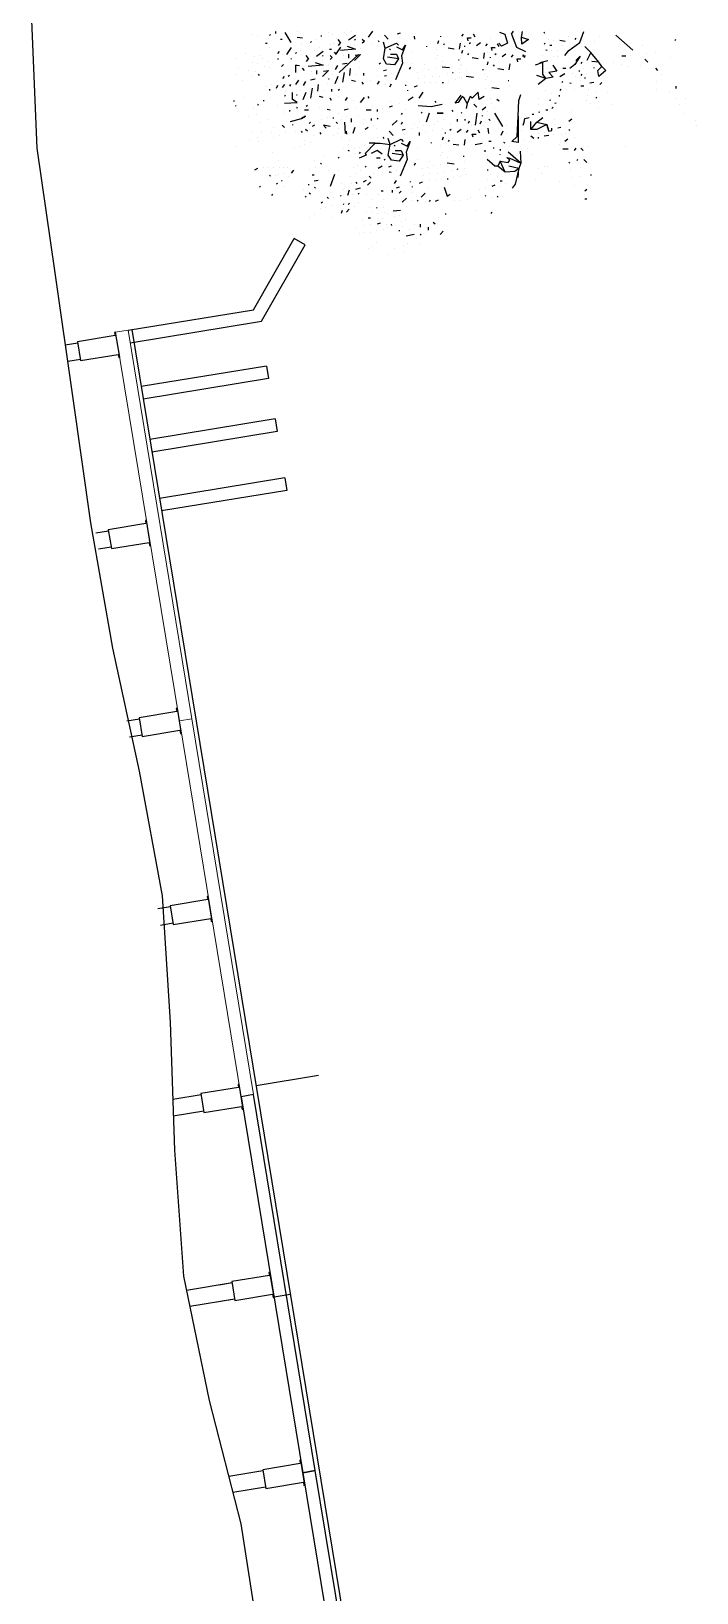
# Model space of a CAD drawing. Header units: inches. Extents: x -3368894 to 5148796, y 84 to 10864301.
# Drawn here: x 501853.7 to 501858.94, y 4346380.25 to 4346392.54 of the extents above; entities that cross this region are included whole.
import ezdxf

# ---------------------------------------------------------------- set-up
doc = ezdxf.new("R2010")
doc.units = ezdxf.units.IN
doc.header["$MEASUREMENT"] = 0
for name, color, linetype in [('cm_arredi', 251, 'Continuous'), ('cm_arredi secondo piano', 252, 'Continuous'), ('cp_alberi_linea', 103, 'Continuous')]:
    doc.layers.add(name, color=color, linetype=linetype)
for name, color, linetype, lineweight in [('cm_campiture', 252, 'Continuous', 9), ('cm_linea di terra', 4, 'Continuous', 25), ('cp_piattaforme volumi_linea', 4, 'Continuous', 25)]:
    doc.layers.add(name, color=color, linetype=linetype, lineweight=lineweight)

# ---------------------------------------------------------------- blocks, each defined once
blk = doc.blocks.new('tamarix')
at = {"layer": 'cp_alberi_linea', "color": 0, "linetype": 'ByBlock'}
for p, q in [((-2.46, -1.349), (-2.46, -1.349)), ((-2.659, -1.483), (-2.669, -1.458)), ((-2.423, -1.458), (-2.423, -1.458)), ((-2.142, -1.394), (-2.149, -1.393)), ((-2.108, -1.39), (-2.107, -1.383)), ((-2.089, -1.465), (-2.089, -1.465)), ((-1.901, -1.441), (-1.901, -1.441)), ((-1.857, -1.465), (-1.857, -1.465)), ((-1.778, -1.461), (-1.778, -1.461)), ((-2.879, -1.567), (-2.887, -1.558)), ((-2.803, -1.484), (-2.809, -1.476)), ((-2.729, -1.575), (-2.735, -1.567)), ((-2.663, -1.562), (-2.663, -1.562)), ((-2.658, -1.532), (-2.658, -1.532)), ((-2.451, -1.525), (-2.451, -1.525)), ((-2.417, -1.523), (-2.417, -1.523)), ((-2.375, -1.561), (-2.375, -1.561)), ((-2.363, -1.484), (-2.363, -1.484)), ((-2.304, -1.566), (-2.304, -1.566)), ((-2.243, -1.48), (-2.243, -1.48)), ((-2.239, -1.545), (-2.239, -1.545)), ((-2.179, -1.531), (-2.179, -1.531)), ((-2.162, -1.572), (-2.17, -1.564)), ((-1.955, -1.479), (-1.955, -1.479)), ((-1.93, -1.555), (-1.93, -1.555)), ((-1.902, -1.591), (-1.902, -1.591)), ((-1.886, -1.539), (-1.886, -1.539)), ((-1.828, -1.579), (-1.828, -1.579)), ((-1.75, -1.537), (-1.75, -1.537)), ((-2.832, -1.663), (-2.832, -1.663)), ((-2.801, -1.62), (-2.807, -1.61)), ((-2.784, -1.661), (-2.79, -1.653)), ((-2.759, -1.713), (-2.759, -1.713)), ((-2.736, -1.614), (-2.736, -1.614)), ((-2.733, -1.639), (-2.733, -1.639)), ((-2.73, -1.68), (-2.73, -1.68)), ((-2.688, -1.718), (-2.688, -1.718)), ((-2.683, -1.688), (-2.683, -1.688)), ((-2.678, -1.655), (-2.678, -1.655)), ((-2.67, -1.608), (-2.67, -1.608)), ((-2.623, -1.657), (-2.623, -1.657)), ((-2.553, -1.621), (-2.553, -1.621)), ((-2.437, -1.647), (-2.437, -1.647)), ((-2.431, -1.696), (-2.431, -1.696)), ((-2.398, -1.639), (-2.398, -1.639)), ((-2.36, -1.659), (-2.36, -1.659)), ((-2.29, -1.623), (-2.29, -1.623)), ((-2.196, -1.72), (-2.196, -1.72)), ((-2.138, -1.617), (-2.145, -1.616)), ((-2.06, -1.678), (-2.069, -1.676)), ((-2.033, -1.658), (-2.033, -1.658)), ((-2.025, -1.7), (-2.025, -1.7)), ((-1.94, -1.618), (-1.929, -1.611)), ((-1.89, -1.706), (-1.89, -1.706)), ((-1.876, -1.667), (-1.876, -1.667)), ((-1.844, -1.617), (-1.844, -1.617)), ((-1.841, -1.697), (-1.841, -1.697)), ((-1.811, -1.663), (-1.811, -1.663)), ((-1.784, -1.603), (-1.784, -1.603)), ((-1.784, -1.644), (-1.784, -1.644)), ((-1.701, -1.72), (-1.698, -1.706)), ((-1.625, -1.653), (-1.625, -1.653)), ((-1.612, -1.615), (-1.612, -1.615)), ((-3.105, -1.824), (-3.105, -1.824)), ((-2.938, -1.827), (-2.944, -1.819)), ((-2.881, -1.813), (-2.881, -1.813)), ((-2.719, -1.761), (-2.74, -1.74)), ((-2.55, -1.795), (-2.55, -1.795)), ((-2.419, -1.827), (-2.419, -1.827)), ((-2.406, -1.747), (-2.406, -1.747)), ((-2.375, -1.745), (-2.356, -1.732)), ((-2.362, -1.812), (-2.369, -1.811)), ((-2.336, -1.8), (-2.327, -1.89)), ((-2.264, -1.756), (-2.264, -1.756)), ((-2.248, -1.807), (-2.258, -1.805)), ((-2.242, -1.767), (-2.242, -1.767)), ((-2.188, -1.776), (-2.198, -1.877)), ((-2.198, -1.877), (-2.168, -1.844)), ((-2.168, -1.844), (-2.113, -1.853)), ((-2.127, -1.793), (-2.135, -1.785)), ((-2.096, -1.798), (-2.096, -1.798)), ((-2.04, -1.745), (-2.062, -1.732)), ((-2.042, -1.8), (-2.062, -1.78)), ((-2.049, -1.847), (-2.062, -1.837)), ((-1.979, -1.81), (-1.992, -1.792)), ((-1.978, -1.851), (-1.984, -1.841)), ((-1.884, -1.819), (-1.898, -1.8)), ((-1.854, -1.735), (-1.854, -1.735)), ((-1.838, -1.786), (-1.837, -1.779)), ((-1.806, -1.822), (-1.806, -1.822)), ((-1.779, -1.803), (-1.791, -1.786)), ((-1.734, -1.731), (-1.734, -1.731)), ((-1.69, -1.841), (-1.687, -1.827)), ((-1.635, -1.755), (-1.641, -1.746)), ((-1.618, -1.798), (-1.634, -1.795)), ((-3.088, -1.867), (-3.088, -1.867)), ((-3.049, -1.922), (-3.049, -1.922)), ((-3.049, -1.962), (-3.049, -1.962)), ((-3.005, -1.946), (-3.011, -1.935)), ((-2.927, -1.863), (-2.919, -1.855)), ((-2.88, -1.909), (-2.886, -1.901)), ((-2.848, -1.859), (-2.855, -1.858)), ((-2.83, -1.941), (-2.832, -1.909)), ((-2.785, -1.917), (-2.783, -1.901)), ((-2.732, -1.885), (-2.732, -1.885)), ((-2.724, -1.934), (-2.724, -1.934)), ((-2.669, -1.936), (-2.669, -1.936)), ((-2.542, -1.845), (-2.542, -1.845)), ((-2.533, -1.88), (-2.533, -1.88)), ((-2.524, -1.929), (-2.524, -1.929)), ((-2.5, -1.885), (-2.5, -1.885)), ((-2.475, -1.961), (-2.475, -1.961)), ((-2.437, -1.879), (-2.427, -1.873)), ((-2.434, -1.92), (-2.418, -1.906)), ((-2.397, -1.981), (-2.403, -1.963)), ((-2.368, -1.955), (-2.376, -1.944)), ((-2.327, -1.89), (-2.315, -1.923)), ((-2.315, -1.923), (-2.327, -1.89)), ((-2.273, -1.954), (-2.268, -1.923)), ((-2.235, -1.871), (-2.243, -1.863)), ((-2.234, -1.953), (-2.24, -1.942)), ((-2.182, -1.928), (-2.13, -1.96)), ((-2.142, -1.887), (-2.141, -1.88)), ((-2.108, -1.916), (-2.108, -1.916)), ((-2.045, -1.967), (-2.073, -1.946)), ((-2.027, -1.915), (-2.056, -1.886)), ((-1.907, -1.911), (-1.963, -1.902)), ((-1.958, -1.974), (-1.939, -1.961)), ((-1.909, -1.925), (-1.912, -1.941)), ((-1.907, -1.911), (-1.909, -1.925)), ((-1.848, -1.887), (-1.855, -1.886)), ((-1.808, -1.934), (-1.814, -1.926)), ((-1.762, -1.901), (-1.811, -1.855)), ((-1.796, -1.967), (-1.796, -1.967)), ((-1.724, -1.907), (-1.638, -1.874)), ((-1.706, -1.999), (-1.692, -1.96)), ((-3.133, -1.996), (-3.133, -1.996)), ((-3.094, -2.089), (-3.116, -2.078)), ((-3.04, -2.012), (-3.04, -2.012)), ((-2.983, -1.997), (-2.972, -1.989)), ((-2.98, -2.036), (-2.98, -2.036)), ((-2.938, -2.019), (-2.938, -2.019)), ((-2.804, -2.074), (-2.892, -2.026)), ((-2.764, -2.033), (-2.764, -2.033)), ((-2.701, -1.986), (-2.707, -1.978)), ((-2.641, -2.013), (-2.641, -2.013)), ((-2.475, -2.023), (-2.46, -2.018)), ((-2.435, -2.07), (-2.408, -2.051)), ((-2.426, -2.103), (-2.408, -2.051)), ((-2.359, -2.042), (-2.359, -2.042)), ((-2.263, -2.044), (-2.263, -2.044)), ((-2.192, -2.086), (-2.18, -2.057)), ((-2.107, -2.012), (-2.182, -1.985)), ((-2.085, -2.063), (-2.137, -2.048)), ((-2.041, -2.047), (-2.042, -2.008)), ((-1.973, -2.067), (-2.003, -2.062)), ((-1.974, -2.027), (-1.974, -2.027)), ((-1.942, -2.127), (-1.933, -2.009)), ((-1.909, -2.068), (-1.942, -2.127)), ((-1.87, -2.02), (-1.89, -2)), ((-1.87, -2.02), (-1.844, -2.007)), ((-1.835, -2.145), (-1.864, -2.085)), ((-1.814, -2.077), (-1.814, -2.077)), ((-1.741, -2.065), (-1.749, -2.056)), ((-1.744, -1.985), (-1.744, -1.985)), ((-1.646, -1.968), (-1.646, -1.968)), ((-3.292, -2.193), (-3.292, -2.193)), ((-3.241, -2.17), (-3.241, -2.17)), ((-3.093, -2.146), (-3.113, -2.119)), ((-3.076, -2.187), (-3.076, -2.187)), ((-3.047, -2.154), (-3.055, -2.143)), ((-3.05, -2.113), (-3.048, -2.106)), ((-2.947, -2.17), (-2.984, -2.148)), ((-2.976, -2.101), (-2.982, -2.093)), ((-2.981, -2.189), (-2.981, -2.189)), ((-2.932, -2.125), (-2.932, -2.125)), ((-2.895, -2.193), (-2.895, -2.193)), ((-2.883, -2.116), (-2.883, -2.116)), ((-2.838, -2.195), (-2.838, -2.195)), ((-2.777, -2.11), (-2.777, -2.11)), ((-2.678, -2.133), (-2.683, -2.125)), ((-2.644, -2.22), (-2.635, -2.212)), ((-2.613, -2.177), (-2.613, -2.177)), ((-2.524, -2.175), (-2.524, -2.175)), ((-2.5, -2.115), (-2.5, -2.115)), ((-2.412, -2.218), (-2.499, -2.21)), ((-2.489, -2.15), (-2.489, -2.15)), ((-2.45, -2.163), (-2.45, -2.163)), ((-2.412, -2.163), (-2.401, -2.155)), ((-2.384, -2.198), (-2.384, -2.198)), ((-2.36, -2.138), (-2.367, -2.136)), ((-2.353, -2.091), (-2.353, -2.091)), ((-2.334, -2.183), (-2.334, -2.183)), ((-2.3, -2.124), (-2.29, -2.101)), ((-2.225, -2.145), (-2.207, -2.139)), ((-2.204, -2.204), (-2.204, -2.204)), ((-2.15, -2.222), (-2.156, -2.212)), ((-2.139, -2.16), (-2.155, -2.157)), ((-2.139, -2.102), (-2.139, -2.102)), ((-2.098, -2.197), (-2.046, -2.23)), ((-2.087, -2.135), (-2.087, -2.135)), ((-2.058, -2.156), (-2.057, -2.149)), ((-2.04, -2.142), (-2.04, -2.142)), ((-1.988, -2.16), (-2.027, -2.106)), ((-2.025, -2.186), (-2.025, -2.186)), ((-1.989, -2.12), (-1.988, -2.16)), ((-1.942, -2.168), (-1.942, -2.168)), ((-1.893, -2.207), (-1.905, -2.189)), ((-1.904, -2.127), (-1.904, -2.127)), ((-1.893, -2.207), (-1.874, -2.194)), ((-1.865, -2.14), (-1.871, -2.132)), ((-1.825, -2.195), (-1.828, -2.211)), ((-1.798, -2.12), (-1.798, -2.12)), ((-1.788, -2.208), (-1.788, -2.208)), ((-1.733, -2.107), (-1.733, -2.107)), ((-1.707, -2.149), (-1.716, -2.148)), ((-1.693, -2.209), (-1.693, -2.209)), ((-3.42, -2.243), (-3.42, -2.243)), ((-3.411, -2.276), (-3.411, -2.276)), ((-3.384, -2.314), (-3.384, -2.314)), ((-3.299, -2.28), (-3.299, -2.28)), ((-3.292, -2.233), (-3.292, -2.233)), ((-3.291, -2.329), (-3.291, -2.329)), ((-3.237, -2.233), (-3.237, -2.233)), ((-3.237, -2.29), (-3.237, -2.29)), ((-3.196, -2.232), (-3.196, -2.232)), ((-3.19, -2.298), (-3.187, -2.282)), ((-3.146, -2.319), (-3.146, -2.319)), ((-3.138, -2.273), (-3.138, -2.273)), ((-3.105, -2.302), (-3.105, -2.302)), ((-3.051, -2.225), (-3.051, -2.225)), ((-3.044, -2.329), (-3.044, -2.329)), ((-2.998, -2.296), (-2.998, -2.296)), ((-2.983, -2.243), (-2.988, -2.235)), ((-2.944, -2.257), (-2.947, -2.218)), ((-2.911, -2.344), (-2.93, -2.317)), ((-2.903, -2.24), (-2.893, -2.234)), ((-2.891, -2.313), (-2.901, -2.288)), ((-2.822, -2.239), (-2.822, -2.239)), ((-2.804, -2.28), (-2.804, -2.28)), ((-2.782, -2.331), (-2.788, -2.323)), ((-2.772, -2.23), (-2.772, -2.23)), ((-2.763, -2.263), (-2.763, -2.263)), ((-2.696, -2.346), (-2.71, -2.288)), ((-2.685, -2.221), (-2.685, -2.221)), ((-2.665, -2.303), (-2.673, -2.294)), ((-2.668, -2.264), (-2.668, -2.264)), ((-2.627, -2.261), (-2.627, -2.261)), ((-2.626, -2.302), (-2.626, -2.302)), ((-2.589, -2.22), (-2.589, -2.22)), ((-2.551, -2.235), (-2.551, -2.235)), ((-2.509, -2.273), (-2.465, -2.297)), ((-2.484, -2.222), (-2.507, -2.219)), ((-2.39, -2.276), (-2.42, -2.271)), ((-2.383, -2.335), (-2.383, -2.335)), ((-2.368, -2.242), (-2.368, -2.242)), ((-2.32, -2.328), (-2.32, -2.328)), ((-2.316, -2.264), (-2.318, -2.233)), ((-2.253, -2.315), (-2.253, -2.315)), ((-2.222, -2.273), (-2.243, -2.253)), ((-2.108, -2.356), (-2.096, -2.327)), ((-2.024, -2.281), (-2.098, -2.255)), ((-2.001, -2.333), (-2.054, -2.317)), ((-1.903, -2.414), (-2.019, -2.242)), ((-1.961, -2.237), (-1.989, -2.215)), ((-1.958, -2.316), (-1.959, -2.278)), ((-1.927, -2.266), (-1.927, -2.266)), ((-1.889, -2.337), (-1.92, -2.332)), ((-1.89, -2.296), (-1.89, -2.296)), ((-1.874, -2.244), (-1.855, -2.23)), ((-1.824, -2.283), (-1.866, -2.243)), ((-1.859, -2.397), (-1.849, -2.279)), ((-1.786, -2.289), (-1.807, -2.269)), ((-1.786, -2.289), (-1.76, -2.277)), ((-1.785, -2.232), (-1.785, -2.232)), ((-1.749, -2.262), (-1.749, -2.262)), ((-1.713, -2.237), (-1.713, -2.237)), ((-1.713, -2.332), (-1.713, -2.332)), ((-3.492, -2.392), (-3.492, -2.392)), ((-3.454, -2.446), (-3.454, -2.446)), ((-3.293, -2.384), (-3.293, -2.384)), ((-3.281, -2.417), (-3.281, -2.417)), ((-3.263, -2.453), (-3.273, -2.452)), ((-3.257, -2.414), (-3.257, -2.414)), ((-3.242, -2.368), (-3.245, -2.344)), ((-3.205, -2.391), (-3.205, -2.391)), ((-3.174, -2.434), (-3.174, -2.434)), ((-3.162, -2.357), (-3.162, -2.357)), ((-3.161, -2.413), (-3.161, -2.413)), ((-3.123, -2.412), (-3.123, -2.412)), ((-3.115, -2.365), (-3.121, -2.357)), ((-3.06, -2.422), (-3.06, -2.422)), ((-3.014, -2.389), (-3.014, -2.389)), ((-2.997, -2.432), (-2.994, -2.416)), ((-2.881, -2.356), (-2.862, -2.342)), ((-2.849, -2.45), (-2.849, -2.45)), ((-2.845, -2.378), (-2.845, -2.378)), ((-2.802, -2.457), (-2.813, -2.422)), ((-2.737, -2.451), (-2.732, -2.421)), ((-2.709, -2.472), (-2.673, -2.438)), ((-2.681, -2.341), (-2.696, -2.346)), ((-2.673, -2.438), (-2.688, -2.387)), ((-2.681, -2.341), (-2.614, -2.431)), ((-2.614, -2.431), (-2.62, -2.47)), ((-2.617, -2.344), (-2.617, -2.344)), ((-2.614, -2.431), (-2.606, -2.384)), ((-2.57, -2.455), (-2.57, -2.455)), ((-2.482, -2.397), (-2.494, -2.371)), ((-2.472, -2.44), (-2.472, -2.44)), ((-2.445, -2.363), (-2.445, -2.363)), ((-2.416, -2.432), (-2.432, -2.43)), ((-2.412, -2.368), (-2.412, -2.368)), ((-2.353, -2.443), (-2.346, -2.403)), ((-2.324, -2.455), (-2.324, -2.455)), ((-2.244, -2.405), (-2.278, -2.366)), ((-2.257, -2.442), (-2.242, -2.437)), ((-2.141, -2.415), (-2.124, -2.409)), ((-2.055, -2.429), (-2.072, -2.427)), ((-2.055, -2.372), (-2.055, -2.372)), ((-2.003, -2.404), (-2.003, -2.404)), ((-1.957, -2.412), (-1.957, -2.412)), ((-1.905, -2.43), (-1.944, -2.376)), ((-1.905, -2.389), (-1.905, -2.43)), ((-1.874, -2.337), (-1.874, -2.337)), ((-1.825, -2.338), (-1.859, -2.397)), ((-1.858, -2.438), (-1.858, -2.438)), ((-1.81, -2.477), (-1.821, -2.458)), ((-1.82, -2.396), (-1.82, -2.396)), ((-1.782, -2.41), (-1.788, -2.402)), ((-1.751, -2.415), (-1.78, -2.355)), ((-1.731, -2.346), (-1.731, -2.346)), ((-1.714, -2.39), (-1.714, -2.39)), ((-3.488, -2.512), (-3.488, -2.512)), ((-3.442, -2.52), (-3.442, -2.52)), ((-3.433, -2.552), (-3.433, -2.552)), ((-3.372, -2.617), (-3.376, -2.554)), ((-3.32, -2.506), (-3.329, -2.505)), ((-3.293, -2.534), (-3.293, -2.534)), ((-3.253, -2.534), (-3.253, -2.534)), ((-3.244, -2.566), (-3.244, -2.566)), ((-3.207, -2.486), (-3.207, -2.486)), ((-3.203, -2.525), (-3.203, -2.525)), ((-3.168, -2.541), (-3.166, -2.484)), ((-3.082, -2.603), (-3.107, -2.565)), ((-3.069, -2.523), (-3.069, -2.523)), ((-3.02, -2.572), (-3.033, -2.553)), ((-3.001, -2.503), (-3.018, -2.501)), ((-2.987, -2.561), (-2.99, -2.536)), ((-2.93, -2.546), (-2.951, -2.528)), ((-2.861, -2.519), (-2.858, -2.503)), ((-2.85, -2.559), (-2.85, -2.559)), ((-2.814, -2.527), (-2.817, -2.503)), ((-2.784, -2.594), (-2.767, -2.535)), ((-2.767, -2.535), (-2.724, -2.518)), ((-2.753, -2.489), (-2.758, -2.479)), ((-2.743, -2.634), (-2.715, -2.55)), ((-2.724, -2.518), (-2.642, -2.546)), ((-2.696, -2.578), (-2.703, -2.624)), ((-2.663, -2.583), (-2.655, -2.577)), ((-2.62, -2.47), (-2.642, -2.546)), ((-2.642, -2.546), (-2.594, -2.539)), ((-2.642, -2.546), (-2.617, -2.638)), ((-2.588, -2.507), (-2.578, -2.501)), ((-2.576, -2.58), (-2.539, -2.555)), ((-2.499, -2.459), (-2.499, -2.459)), ((-2.432, -2.485), (-2.423, -2.479)), ((-2.354, -2.49), (-2.37, -2.488)), ((-2.353, -2.531), (-2.353, -2.531)), ((-2.138, -2.542), (-2.159, -2.522)), ((-2.12, -2.474), (-2.12, -2.474)), ((-2.095, -2.535), (-2.095, -2.535)), ((-1.998, -2.575), (-2.004, -2.564)), ((-1.843, -2.536), (-1.843, -2.536)), ((-1.81, -2.477), (-1.791, -2.463)), ((-1.741, -2.553), (-1.782, -2.513)), ((-3.448, -2.645), (-3.448, -2.645)), ((-3.405, -2.628), (-3.405, -2.628)), ((-3.388, -2.672), (-3.379, -2.664)), ((-3.376, -2.705), (-3.376, -2.705)), ((-3.326, -2.586), (-3.326, -2.586)), ((-3.3, -2.677), (-3.323, -2.673)), ((-3.292, -2.63), (-3.292, -2.63)), ((-3.143, -2.593), (-3.143, -2.593)), ((-3.112, -2.693), (-3.119, -2.683)), ((-3.104, -2.647), (-3.104, -2.647)), ((-3.043, -2.657), (-3.043, -2.657)), ((-2.997, -2.664), (-3.004, -2.663)), ((-2.955, -2.655), (-2.961, -2.653)), ((-2.781, -2.659), (-2.902, -2.584)), ((-2.743, -2.634), (-2.784, -2.594)), ((-2.724, -2.661), (-2.781, -2.659)), ((-2.703, -2.624), (-2.743, -2.634)), ((-2.645, -2.705), (-2.724, -2.661)), ((-2.647, -2.633), (-2.678, -2.676)), ((-2.678, -2.676), (-2.645, -2.705)), ((-2.617, -2.638), (-2.636, -2.652)), ((-2.581, -2.668), (-2.581, -2.668)), ((-2.545, -2.681), (-2.548, -2.657)), ((-2.485, -2.667), (-2.501, -2.657)), ((-2.465, -2.632), (-2.496, -2.586)), ((-2.416, -2.679), (-2.424, -2.67)), ((-2.349, -2.611), (-2.353, -2.586)), ((-2.335, -2.668), (-2.335, -2.668)), ((-2.307, -2.601), (-2.307, -2.601)), ((-2.175, -2.632), (-2.196, -2.614)), ((-2.169, -2.585), (-2.169, -2.585)), ((-2.026, -2.745), (-2.148, -2.67)), ((-2.106, -2.605), (-2.104, -2.589)), ((-2.096, -2.645), (-2.096, -2.645)), ((-2.06, -2.613), (-2.063, -2.588)), ((-2.03, -2.68), (-2.013, -2.62)), ((-1.989, -2.72), (-2.03, -2.68)), ((-2.013, -2.62), (-1.97, -2.603)), ((-1.989, -2.72), (-1.961, -2.636)), ((-1.97, -2.603), (-1.888, -2.631)), ((-1.941, -2.663), (-1.949, -2.71)), ((-1.909, -2.668), (-1.9, -2.663)), ((-1.888, -2.631), (-1.839, -2.625)), ((-1.888, -2.631), (-1.863, -2.724)), ((-1.834, -2.592), (-1.823, -2.587)), ((-1.822, -2.666), (-1.785, -2.641)), ((-1.79, -2.607), (-1.79, -2.607)), ((-3.385, -2.847), (-3.405, -2.82)), ((-3.334, -2.736), (-3.357, -2.732)), ((-3.319, -2.793), (-3.303, -2.781)), ((-3.27, -2.825), (-3.27, -2.825)), ((-3.137, -2.847), (-3.142, -2.822)), ((-3.127, -2.787), (-3.135, -2.776)), ((-3.13, -2.745), (-3.13, -2.745)), ((-3.067, -2.756), (-3.092, -2.72)), ((-3.031, -2.786), (-3.031, -2.786)), ((-2.977, -2.747), (-2.982, -2.722)), ((-2.962, -2.804), (-2.962, -2.804)), ((-2.924, -2.762), (-2.924, -2.762)), ((-2.916, -2.812), (-2.916, -2.812)), ((-2.87, -2.764), (-2.87, -2.764)), ((-2.867, -2.805), (-2.867, -2.805)), ((-2.821, -2.717), (-2.836, -2.705)), ((-2.823, -2.827), (-2.823, -2.827)), ((-2.793, -2.736), (-2.793, -2.736)), ((-2.7, -2.751), (-2.7, -2.751)), ((-2.586, -2.787), (-2.61, -2.783)), ((-2.545, -2.739), (-2.545, -2.739)), ((-2.544, -2.777), (-2.544, -2.777)), ((-2.535, -2.826), (-2.535, -2.826)), ((-2.51, -2.759), (-2.51, -2.759)), ((-2.5, -2.801), (-2.5, -2.801)), ((-2.434, -2.836), (-2.44, -2.828)), ((-2.376, -2.814), (-2.399, -2.913)), ((-2.389, -2.707), (-2.389, -2.707)), ((-2.306, -2.785), (-2.323, -2.742)), ((-2.242, -2.75), (-2.249, -2.749)), ((-2.222, -2.832), (-2.228, -2.807)), ((-2.2, -2.74), (-2.207, -2.739)), ((-2.067, -2.803), (-2.082, -2.791)), ((-2.039, -2.822), (-2.039, -2.822)), ((-1.969, -2.747), (-2.026, -2.745)), ((-1.949, -2.71), (-1.989, -2.72)), ((-1.89, -2.791), (-1.969, -2.747)), ((-1.893, -2.719), (-1.924, -2.762)), ((-1.924, -2.762), (-1.89, -2.791)), ((-1.863, -2.724), (-1.882, -2.737)), ((-1.827, -2.754), (-1.827, -2.754)), ((-1.791, -2.767), (-1.794, -2.742)), ((-3.257, -2.892), (-3.255, -2.885)), ((-3.044, -2.91), (-3.118, -2.922)), ((-3.118, -2.922), (-3.106, -2.948)), ((-2.987, -2.953), (-2.985, -2.944)), ((-2.978, -2.897), (-2.978, -2.897)), ((-2.97, -2.851), (-2.97, -2.851)), ((-2.928, -2.929), (-2.928, -2.929)), ((-2.926, -2.875), (-2.926, -2.875)), ((-2.861, -2.854), (-2.861, -2.854)), ((-2.86, -2.909), (-2.86, -2.909)), ((-2.79, -2.921), (-2.79, -2.921)), ((-2.77, -2.941), (-2.77, -2.941)), ((-2.714, -2.94), (-2.714, -2.94)), ((-2.679, -2.867), (-2.686, -2.866)), ((-2.587, -2.89), (-2.587, -2.89)), ((-2.585, -2.835), (-2.585, -2.835)), ((-2.543, -2.873), (-2.543, -2.873)), ((-2.543, -2.914), (-2.543, -2.914)), ((-2.523, -2.941), (-2.523, -2.941)), ((-2.45, -2.888), (-2.516, -2.853)), ((-2.399, -2.913), (-2.397, -3.002)), ((-2.375, -2.958), (-2.365, -2.95)), ((-2.321, -2.83), (-2.279, -2.868)), ((-2.216, -2.936), (-2.216, -2.936)), ((-2.208, -2.89), (-2.208, -2.89)), ((-2.17, -2.848), (-2.17, -2.848)), ((-2.161, -2.897), (-2.161, -2.897)), ((-2.115, -2.85), (-2.115, -2.85)), ((-2.113, -2.891), (-2.113, -2.891)), ((-2.106, -2.94), (-2.106, -2.94)), ((-2.068, -2.912), (-2.068, -2.912)), ((-1.946, -2.837), (-1.946, -2.837)), ((-1.832, -2.872), (-1.855, -2.869)), ((-3.165, -3.019), (-3.165, -3.019)), ((-3.157, -2.973), (-3.157, -2.973)), ((-2.979, -2.993), (-2.979, -2.993)), ((-2.979, -3.05), (-2.979, -3.05)), ((-2.923, -3.042), (-2.921, -3.035)), ((-2.922, -2.995), (-2.922, -2.995)), ((-2.878, -3.019), (-2.862, -2.964)), ((-2.815, -2.972), (-2.815, -2.972)), ((-2.737, -3.08), (-2.723, -3.035)), ((-2.685, -3.01), (-2.693, -3.001)), ((-2.654, -2.967), (-2.676, -2.956)), ((-2.62, -2.989), (-2.627, -2.988)), ((-2.604, -3.04), (-2.61, -3.029)), ((-2.583, -2.971), (-2.583, -2.971)), ((-2.563, -3.037), (-2.563, -3.037)), ((-2.515, -2.99), (-2.515, -2.99)), ((-2.46, -2.951), (-2.468, -2.998)), ((-2.468, -2.998), (-2.46, -2.951)), ((-2.467, -3.077), (-2.456, -3.071)), ((-2.233, -3.039), (-2.231, -3.029)), ((-2.223, -2.983), (-2.223, -2.983)), ((-2.174, -3.015), (-2.174, -3.015)), ((-2.172, -2.96), (-2.172, -2.96)), ((-2.124, -3.104), (-2.108, -3.05)), ((-2.106, -2.995), (-2.106, -2.995)), ((-2.061, -3.057), (-2.061, -3.057)), ((-2.036, -3.006), (-2.036, -3.006)), ((-2.015, -3.026), (-2.015, -3.026)), ((-1.96, -3.026), (-1.96, -3.026)), ((-1.924, -2.953), (-1.931, -2.952)), ((-1.9, -3.053), (-1.922, -3.042)), ((-1.865, -3.075), (-1.872, -3.074)), ((-3.263, -3.123), (-3.263, -3.123)), ((-3.167, -3.074), (-3.167, -3.074)), ((-3.156, -3.107), (-3.156, -3.107)), ((-3.105, -3.18), (-3.105, -3.18)), ((-2.972, -3.099), (-2.972, -3.099)), ((-2.923, -3.09), (-2.923, -3.09)), ((-2.869, -3.106), (-2.869, -3.106)), ((-2.83, -3.106), (-2.829, -3.099)), ((-2.699, -3.134), (-2.744, -3.12)), ((-2.693, -3.2), (-2.668, -3.197)), ((-2.668, -3.197), (-2.673, -3.227)), ((-2.632, -3.169), (-2.646, -3.152)), ((-2.617, -3.117), (-2.635, -3.083)), ((-2.564, -3.19), (-2.579, -3.178)), ((-2.542, -3.16), (-2.552, -3.158)), ((-2.533, -3.099), (-2.549, -3.097)), ((-2.485, -3.145), (-2.491, -3.137)), ((-2.422, -3.197), (-2.46, -3.183)), ((-2.422, -3.197), (-2.378, -3.18)), ((-2.372, -3.229), (-2.422, -3.197)), ((-2.403, -3.128), (-2.406, -3.103)), ((-2.406, -3.103), (-2.351, -3.16)), ((-2.362, -3.166), (-2.403, -3.128)), ((-2.378, -3.18), (-2.362, -3.166)), ((-2.225, -3.078), (-2.225, -3.078)), ((-2.225, -3.136), (-2.225, -3.136)), ((-2.218, -3.184), (-2.218, -3.184)), ((-2.211, -3.169), (-2.211, -3.169)), ((-2.169, -3.176), (-2.169, -3.176)), ((-2.168, -3.08), (-2.168, -3.08)), ((-2.168, -3.128), (-2.167, -3.121)), ((-2.141, -3.181), (-2.141, -3.181)), ((-2.114, -3.192), (-2.114, -3.192)), ((-2.076, -3.191), (-2.075, -3.184)), ((-1.983, -3.166), (-1.969, -3.12)), ((-1.931, -3.095), (-1.939, -3.087)), ((-3.299, -3.251), (-3.307, -3.242)), ((-3.183, -3.318), (-3.189, -3.31)), ((-3.181, -3.263), (-3.181, -3.263)), ((-3.161, -3.226), (-3.167, -3.218)), ((-3.093, -3.309), (-3.099, -3.284)), ((-3.098, -3.236), (-3.098, -3.236)), ((-3.055, -3.308), (-3.055, -3.308)), ((-3.037, -3.256), (-3.037, -3.256)), ((-3.003, -3.285), (-3.003, -3.285)), ((-2.968, -3.274), (-2.967, -3.267)), ((-2.946, -3.333), (-2.883, -3.281)), ((-2.85, -3.286), (-2.85, -3.286)), ((-2.818, -3.282), (-2.816, -3.268)), ((-2.751, -3.207), (-2.751, -3.262)), ((-2.748, -3.334), (-2.745, -3.318)), ((-2.671, -3.258), (-2.645, -3.248)), ((-2.511, -3.261), (-2.602, -3.231)), ((-2.579, -3.283), (-2.601, -3.27)), ((-2.597, -3.199), (-2.597, -3.199)), ((-2.593, -3.319), (-2.593, -3.319)), ((-2.534, -3.298), (-2.541, -3.297)), ((-2.476, -3.338), (-2.494, -3.304)), ((-2.465, -3.268), (-2.438, -3.249)), ((-2.39, -3.338), (-2.407, -3.295)), ((-2.407, -3.295), (-2.35, -3.297)), ((-2.389, -3.243), (-2.372, -3.229)), ((-2.35, -3.297), (-2.389, -3.243)), ((-2.229, -3.279), (-2.213, -3.224)), ((-2.167, -3.232), (-2.167, -3.232)), ((-2.121, -3.201), (-2.121, -3.201)), ((-2.089, -3.34), (-2.074, -3.295)), ((-2.066, -3.201), (-2.066, -3.201)), ((-2.036, -3.27), (-2.045, -3.261)), ((-2.006, -3.227), (-2.028, -3.216)), ((-1.944, -3.22), (-1.99, -3.205)), ((-1.971, -3.25), (-1.978, -3.248)), ((-1.955, -3.3), (-1.961, -3.29)), ((-1.938, -3.285), (-1.914, -3.282)), ((-1.935, -3.232), (-1.935, -3.232)), ((-1.914, -3.282), (-1.919, -3.313)), ((-1.878, -3.255), (-1.892, -3.238)), ((-3.188, -3.35), (-3.188, -3.35)), ((-3.112, -3.466), (-3.138, -3.438)), ((-3.109, -3.347), (-3.109, -3.347)), ((-3.092, -3.39), (-3.092, -3.39)), ((-3.072, -3.369), (-3.069, -3.353)), ((-3.027, -3.343), (-3.027, -3.343)), ((-3.012, -3.482), (-3.006, -3.404)), ((-3.006, -3.404), (-2.95, -3.356)), ((-3.006, -3.404), (-2.913, -3.379)), ((-2.993, -3.516), (-2.964, -3.442)), ((-2.95, -3.356), (-2.946, -3.333)), ((-2.913, -3.379), (-2.95, -3.356)), ((-2.913, -3.379), (-2.933, -3.44)), ((-2.933, -3.44), (-2.919, -3.457)), ((-2.919, -3.457), (-2.892, -3.437)), ((-2.913, -3.379), (-2.913, -3.379)), ((-2.892, -3.437), (-2.903, -3.459)), ((-2.86, -3.388), (-2.867, -3.386)), ((-2.82, -3.394), (-2.829, -3.393)), ((-2.805, -3.349), (-2.804, -3.342)), ((-2.78, -3.441), (-2.772, -3.433)), ((-2.684, -3.44), (-2.714, -3.419)), ((-2.683, -3.328), (-2.642, -3.328)), ((-2.647, -3.446), (-2.534, -3.4)), ((-2.584, -3.354), (-2.573, -3.346)), ((-2.51, -3.342), (-2.51, -3.342)), ((-2.488, -3.408), (-2.488, -3.408)), ((-2.452, -3.383), (-2.452, -3.383)), ((-2.446, -3.448), (-2.43, -3.434)), ((-2.412, -3.382), (-2.412, -3.382)), ((-2.349, -3.464), (-2.333, -3.409)), ((-2.331, -3.355), (-2.331, -3.355)), ((-2.287, -3.417), (-2.287, -3.417)), ((-2.261, -3.366), (-2.261, -3.366)), ((-2.241, -3.386), (-2.241, -3.386)), ((-2.22, -3.367), (-2.22, -3.367)), ((-2.186, -3.386), (-2.186, -3.386)), ((-2.181, -3.366), (-2.18, -3.359)), ((-2.126, -3.412), (-2.148, -3.401)), ((-2.091, -3.435), (-2.098, -3.434)), ((-2.05, -3.395), (-2.095, -3.38)), ((-2.055, -3.417), (-2.055, -3.417)), ((-1.984, -3.429), (-1.998, -3.413)), ((-1.968, -3.377), (-1.986, -3.343)), ((-1.917, -3.344), (-1.891, -3.334)), ((-3.17, -3.487), (-3.17, -3.487)), ((-2.993, -3.516), (-3.112, -3.466)), ((-3.062, -3.498), (-2.993, -3.516)), ((-2.993, -3.516), (-3.012, -3.482)), ((-2.956, -3.539), (-2.993, -3.516)), ((-2.956, -3.539), (-2.854, -3.453)), ((-2.903, -3.459), (-2.956, -3.539)), ((-2.862, -3.547), (-2.956, -3.539)), ((-2.809, -3.475), (-2.809, -3.475)), ((-2.79, -3.543), (-2.775, -3.497)), ((-2.587, -3.576), (-2.79, -3.543)), ((-2.775, -3.497), (-2.742, -3.543)), ((-2.742, -3.543), (-2.587, -3.576)), ((-2.706, -3.468), (-2.706, -3.468)), ((-2.643, -3.478), (-2.643, -3.478)), ((-2.34, -3.552), (-2.34, -3.552)), ((-2.301, -3.551), (-2.3, -3.544)), ((-2.17, -3.58), (-2.215, -3.565)), ((-2.209, -3.525), (-2.194, -3.48)), ((-2.157, -3.455), (-2.165, -3.446)), ((-2.088, -3.562), (-2.106, -3.528)), ((-2.075, -3.485), (-2.081, -3.475)), ((-2.044, -3.46), (-2.019, -3.457)), ((-2.019, -3.457), (-2.024, -3.487)), ((-2.022, -3.519), (-1.997, -3.508)), ((-2.022, -3.538), (-1.995, -3.519)), ((-2.007, -3.588), (-2.022, -3.538)), ((-1.948, -3.459), (-1.948, -3.459)), ((-1.91, -3.54), (-1.933, -3.577)), ((-3.098, -3.628), (-3.098, -3.628)), ((-3.059, -3.683), (-3.059, -3.683)), ((-3.018, -3.665), (-3.018, -3.665)), ((-2.901, -3.637), (-2.901, -3.637)), ((-2.849, -3.612), (-2.849, -3.612)), ((-2.78, -3.671), (-2.759, -3.65)), ((-2.775, -3.6), (-2.775, -3.6)), ((-2.714, -3.706), (-2.706, -3.659)), ((-2.706, -3.659), (-2.658, -3.715)), ((-2.706, -3.659), (-2.643, -3.67)), ((-2.701, -3.588), (-2.701, -3.588)), ((-2.663, -3.604), (-2.641, -3.615)), ((-2.641, -3.615), (-2.612, -3.627)), ((-2.612, -3.627), (-2.61, -3.661)), ((-2.593, -3.702), (-2.591, -3.688)), ((-2.587, -3.576), (-2.465, -3.603)), ((-2.465, -3.603), (-2.421, -3.627)), ((-2.164, -3.645), (-2.139, -3.642)), ((-2.139, -3.642), (-2.144, -3.672)), ((-2.13, -3.712), (-2.126, -3.688)), ((-2.104, -3.614), (-2.118, -3.598)), ((-2.049, -3.653), (-2.093, -3.718)), ((-2.068, -3.644), (-2.068, -3.644)), ((-1.942, -3.63), (-2.049, -3.653)), ((-1.933, -3.577), (-2.007, -3.588)), ((-1.942, -3.63), (-1.921, -3.65)), ((-3.014, -3.745), (-3.014, -3.745)), ((-3.009, -3.715), (-3.009, -3.715)), ((-2.776, -3.705), (-2.785, -3.704)), ((-2.775, -3.791), (-2.776, -3.753)), ((-2.746, -3.717), (-2.746, -3.717)), ((-2.746, -3.758), (-2.746, -3.758)), ((-2.687, -3.791), (-2.743, -3.797)), ((-2.743, -3.797), (-2.687, -3.791)), ((-2.743, -3.797), (-2.74, -3.821)), ((-2.687, -3.791), (-2.714, -3.706)), ((-2.658, -3.715), (-2.687, -3.791)), ((-2.658, -3.715), (-2.628, -3.768)), ((-2.585, -3.751), (-2.583, -3.744)), ((-2.579, -3.816), (-2.576, -3.8)), ((-2.519, -3.747), (-2.519, -3.747)), ((-2.473, -3.755), (-2.473, -3.755)), ((-2.329, -3.841), (-2.366, -3.773)), ((-2.329, -3.841), (-2.294, -3.775)), ((-2.2, -3.838), (-2.213, -3.774)), ((-2.142, -3.704), (-2.117, -3.694)), ((-2.003, -3.756), (-2.032, -3.697)), ((-2.032, -3.697), (-1.978, -3.705)), ((-1.978, -3.705), (-2.003, -3.756)), ((-1.978, -3.705), (-1.933, -3.72)), ((-3.195, -3.93), (-3.195, -3.93)), ((-3.146, -3.819), (-3.146, -3.819)), ((-3.13, -3.91), (-3.13, -3.91)), ((-3.067, -3.92), (-3.067, -3.92)), ((-3.019, -3.919), (-3.011, -3.913)), ((-2.907, -3.923), (-2.9, -3.883)), ((-2.858, -3.859), (-2.858, -3.859)), ((-2.83, -3.935), (-2.843, -3.909)), ((-2.783, -3.895), (-2.783, -3.895)), ((-2.78, -3.92), (-2.78, -3.92)), ((-2.773, -3.832), (-2.773, -3.832)), ((-2.74, -3.821), (-2.723, -3.824)), ((-2.728, -3.895), (-2.731, -3.87)), ((-2.698, -3.861), (-2.698, -3.861)), ((-2.657, -3.859), (-2.657, -3.859)), ((-2.562, -3.86), (-2.57, -3.849)), ((-2.535, -3.888), (-2.534, -3.879)), ((-2.506, -3.852), (-2.504, -3.845)), ((-2.476, -3.922), (-2.486, -3.92)), ((-2.453, -3.868), (-2.453, -3.868)), ((-2.422, -3.825), (-2.422, -3.825)), ((-2.329, -3.841), (-2.293, -3.823)), ((-2.329, -3.898), (-2.329, -3.841)), ((-2.286, -3.872), (-2.329, -3.898)), ((-2.293, -3.823), (-2.2, -3.838)), ((-2.287, -3.936), (-2.286, -3.872)), ((-2.236, -3.913), (-2.287, -3.936)), ((-2.283, -3.848), (-2.283, -3.848)), ((-2.253, -3.87), (-2.253, -3.87)), ((-2.236, -3.913), (-2.236, -3.913)), ((-2.196, -3.815), (-2.192, -3.88)), ((-2.167, -3.932), (-2.167, -3.932)), ((-2.146, -3.847), (-2.146, -3.847)), ((-2.118, -3.923), (-2.118, -3.923)), ((-2.112, -3.886), (-2.11, -3.877)), ((-2.081, -3.929), (-2.078, -3.915)), ((-2.056, -3.879), (-2.061, -3.87)), ((-2.03, -3.914), (-2.03, -3.914)), ((-1.979, -3.891), (-1.968, -3.886)), ((-3.32, -4.006), (-3.317, -3.989)), ((-3.243, -4.018), (-3.254, -4)), ((-3.132, -3.981), (-3.132, -3.981)), ((-3.062, -3.993), (-3.062, -3.993)), ((-3.034, -4.053), (-3.006, -4.033)), ((-2.999, -3.987), (-3.005, -3.978)), ((-2.935, -4.038), (-2.916, -4.024)), ((-2.91, -3.984), (-2.924, -3.968)), ((-2.823, -3.992), (-2.823, -3.992)), ((-2.763, -3.961), (-2.754, -3.955)), ((-2.679, -3.991), (-2.692, -3.965)), ((-2.609, -4.003), (-2.609, -4.003)), ((-2.45, -4.053), (-2.45, -4.053)), ((-2.432, -3.943), (-2.44, -3.935)), ((-2.44, -3.99), (-2.44, -3.99)), ((-2.399, -4.03), (-2.397, -4.021)), ((-2.374, -3.97), (-2.38, -3.961)), ((-2.331, -3.953), (-2.314, -3.996)), ((-2.324, -4.057), (-2.324, -4.057)), ((-2.257, -4.085), (-2.281, -4.04)), ((-2.276, -4.01), (-2.272, -3.986)), ((-2.174, -4.019), (-2.14, -4.056)), ((-2.172, -3.962), (-2.172, -3.962)), ((-2.14, -4.056), (-2.093, -4.152)), ((-2.126, -3.97), (-2.126, -3.97)), ((-2.095, -4.016), (-2.095, -4.016)), ((-2.065, -4.037), (-2.051, -3.999)), ((-2.044, -3.952), (-2.044, -3.952)), ((-3.132, -4.068), (-3.139, -4.066)), ((-2.909, -4.08), (-2.909, -4.08)), ((-2.58, -4.158), (-2.58, -4.158)), ((-2.55, -4.125), (-2.55, -4.125)), ((-2.513, -4.145), (-2.513, -4.145)), ((-2.468, -4.162), (-2.468, -4.162)), ((-2.438, -4.127), (-2.434, -4.103)), ((-2.421, -4.208), (-2.423, -4.177)), ((-2.387, -4.104), (-2.387, -4.104)), ((-2.37, -4.145), (-2.379, -4.143)), ((-2.351, -4.076), (-2.351, -4.076)), ((-2.342, -4.126), (-2.351, -4.117)), ((-2.342, -4.166), (-2.342, -4.166)), ((-2.317, -4.115), (-2.315, -4.106)), ((-2.299, -4.149), (-2.299, -4.149)), ((-2.2, -4.135), (-2.257, -4.085)), ((-2.249, -4.141), (-2.257, -4.132)), ((-2.228, -4.097), (-2.2, -4.135)), ((-2.093, -4.152), (-2.012, -4.197)), ((-2.055, -4.125), (-2.064, -4.116)), ((-2.031, -4.067), (-2.031, -4.067)), ((-2.62, -4.216), (-2.62, -4.216)), ((-2.574, -4.224), (-2.574, -4.224)), ((-2.541, -4.212), (-2.547, -4.204)), ((-2.494, -4.22), (-2.494, -4.22)), ((-2.431, -4.271), (-2.445, -4.252)), ((-2.343, -4.317), (-2.381, -4.256)), ((-2.381, -4.256), (-2.333, -4.256)), ((-2.308, -4.291), (-2.343, -4.317)), ((-2.333, -4.256), (-2.308, -4.291)), ((-2.304, -4.227), (-2.311, -4.226)), ((-2.308, -4.291), (-2.271, -4.274)), ((-2.271, -4.274), (-2.255, -4.221)), ((-2.271, -4.274), (-2.184, -4.223)), ((-2.184, -4.223), (-2.242, -4.183)), ((-2.198, -4.207), (-2.198, -4.207)), ((-2.184, -4.223), (-2.13, -4.184)), ((-2.103, -4.27), (-2.103, -4.27)), ((-2.958, -4.376), (-2.958, -4.376)), ((-2.614, -4.32), (-2.614, -4.32)), ((-2.515, -4.305), (-2.515, -4.305)), ((-2.29, -4.39), (-2.29, -4.39)), ((-2.072, -4.313), (-2.072, -4.313)), ((-2.341, -4.494), (-2.341, -4.494)), ((-2.317, -4.45), (-2.317, -4.45)), ((-2.259, -4.491), (-2.254, -4.461)), ((-2.258, -4.532), (-2.258, -4.532)), ((-2.083, -4.441), (-2.221, -4.552)), ((-2.348, -4.596), (-2.348, -4.596)), ((-2.333, -4.653), (-2.306, -4.634)), ((-2.262, -4.658), (-2.262, -4.658)), ((-2.197, -4.637), (-2.197, -4.637)), ((-2.595, -4.787), (-2.595, -4.787)), ((-2.555, -4.689), (-2.555, -4.689)), ((-2.494, -4.698), (-2.494, -4.698)), ((-2.445, -4.747), (-2.445, -4.747)), ((-2.409, -4.722), (-2.39, -4.708)), ((-2.267, -4.729), (-2.267, -4.729)), ((-2.777, -4.877), (-2.777, -4.877)), ((-2.7, -4.849), (-2.7, -4.849)), ((-2.662, -4.903), (-2.662, -4.903)), ((-2.649, -4.826), (-2.649, -4.826)), ((-2.556, -4.841), (-2.572, -4.839)), ((-2.326, -4.839), (-2.326, -4.839)), ((-2.192, -4.901), (-2.198, -4.891)), ((-2.885, -4.955), (-2.885, -4.955)), ((-2.846, -4.951), (-2.846, -4.951))]:
    blk.add_line(p, q, dxfattribs=at)

msp = doc.modelspace()

# ---------------------------------------------------------------- linework, layer by layer
at = {"layer": 'cm_arredi'}
for p, q in [((501855.62, 4346389.492), (501854.634, 4346389.329)), ((501855.637, 4346389.393), (501854.65, 4346389.231)), ((501855.963, 4346384.321), (501855.47, 4346384.24))]:
    msp.add_line(p, q, dxfattribs=at)
for points in [[(501854.462, 4346390.19), (501855.449, 4346390.352), (501855.771, 4346390.912)], [(501854.478, 4346390.091), (501855.512, 4346390.261), (501855.857, 4346390.862)], [(501855.857, 4346390.862), (501855.771, 4346390.912)], [(501855.62, 4346389.492), (501855.637, 4346389.393)]]:
    msp.add_lwpolyline(points, dxfattribs=at)
at = {"layer": 'cm_arredi secondo piano'}
for p, q in [((501855.552, 4346389.908), (501854.565, 4346389.746)), ((501855.568, 4346389.809), (501854.581, 4346389.647)), ((501855.697, 4346389.028), (501854.71, 4346388.865)), ((501855.713, 4346388.929), (501854.726, 4346388.767))]:
    msp.add_line(p, q, dxfattribs=at)
for points in [[(501855.552, 4346389.908), (501855.568, 4346389.809)], [(501855.697, 4346389.028), (501855.713, 4346388.929)]]:
    msp.add_lwpolyline(points, dxfattribs=at)
at = {"layer": 'cm_campiture', "linetype": 'Continuous', "ltscale": 0.5}
for points in [[(501854.363, 4346390.174), (501854.866, 4346387.115), (501854.964, 4346387.131), (501854.462, 4346390.19)], [(501854.866, 4346387.115), (501855.352, 4346384.155), (501855.451, 4346384.171), (501854.964, 4346387.131)]]:
    msp.add_lwpolyline(points, close=True, dxfattribs=at)
at = {"layer": 'cm_linea di terra', "linetype": 'Continuous', "flags": 128}
for points in [[(501853.699, 4346392.842), (501853.7, 4346392.629), (501853.743, 4346391.623), (501853.884, 4346390.643), (501854.027, 4346389.653), (501854.167, 4346388.673), (501854.339, 4346387.688), (501854.387, 4346387.468)], [(501854.387, 4346387.468), (501854.549, 4346386.719), (501854.731, 4346385.736), (501854.793, 4346384.742), (501854.827, 4346383.735), (501854.899, 4346382.743), (501855.1, 4346381.763), (501855.351, 4346380.791), (501855.502, 4346379.812), (501855.575, 4346378.811), (501855.686, 4346377.826), (501855.839, 4346376.837), (501855.85, 4346376.768)]]:
    msp.add_lwpolyline(points, dxfattribs=at)
at = {"layer": 'cp_piattaforme volumi_linea', "linetype": 'Continuous'}
for p, q in [((501854.065, 4346390.089), (501853.966, 4346390.073)), ((501854.086, 4346389.961), (501853.987, 4346389.945)), ((501854.308, 4346388.609), (501854.209, 4346388.593)), ((501854.329, 4346388.481), (501854.23, 4346388.465)), ((501854.551, 4346387.129), (501854.453, 4346387.113)), ((501854.551, 4346387.129), (501854.453, 4346387.113)), ((501854.572, 4346387.001), (501854.474, 4346386.985)), ((501854.572, 4346387.001), (501854.474, 4346386.985)), ((501854.795, 4346385.649), (501854.696, 4346385.633)), ((501854.795, 4346385.649), (501854.696, 4346385.633)), ((501854.816, 4346385.521), (501854.717, 4346385.504)), ((501854.816, 4346385.521), (501854.717, 4346385.504)), ((501855.038, 4346384.169), (501854.814, 4346384.132)), ((501855.038, 4346384.169), (501854.814, 4346384.132)), ((501855.059, 4346384.041), (501854.818, 4346384.001)), ((501855.059, 4346384.041), (501854.818, 4346384.001)), ((501855.281, 4346382.689), (501854.922, 4346382.63)), ((501855.281, 4346382.689), (501855.182, 4346382.672)), ((501855.74, 4346382.597), (501855.612, 4346382.576)), ((501855.302, 4346382.56), (501854.948, 4346382.502)), ((501855.302, 4346382.56), (501855.203, 4346382.544)), ((501855.524, 4346381.208), (501855.255, 4346381.164)), ((501855.524, 4346381.208), (501855.255, 4346381.164)), ((501855.545, 4346381.08), (501855.287, 4346381.038)), ((501855.545, 4346381.08), (501855.447, 4346381.064))]:
    msp.add_line(p, q, dxfattribs=at)
for points in [[(501854.462, 4346390.19), (501854.491, 4346390.195), (501857.708, 4346370.622), (501857.678, 4346370.618)], [(501854.359, 4346390.148), (501854.063, 4346390.099), (501854.088, 4346389.951), (501854.384, 4346390)], [(501854.384, 4346390), (501854.388, 4346389.975), (501854.396, 4346389.977), (501854.363, 4346390.174), (501854.355, 4346390.173), (501854.359, 4346390.148)], [(501854.602, 4346388.668), (501854.306, 4346388.619), (501854.331, 4346388.471), (501854.627, 4346388.52)], [(501854.602, 4346388.668), (501854.306, 4346388.619), (501854.331, 4346388.471), (501854.627, 4346388.52)], [(501854.627, 4346388.52), (501854.631, 4346388.495), (501854.639, 4346388.496), (501854.606, 4346388.694), (501854.598, 4346388.692), (501854.602, 4346388.668)], [(501854.627, 4346388.52), (501854.631, 4346388.495), (501854.639, 4346388.496), (501854.606, 4346388.694), (501854.598, 4346388.692), (501854.602, 4346388.668)], [(501854.846, 4346387.188), (501854.55, 4346387.139), (501854.574, 4346386.991), (501854.87, 4346387.04)], [(501854.846, 4346387.188), (501854.55, 4346387.139), (501854.574, 4346386.991), (501854.87, 4346387.04)], [(501854.87, 4346387.04), (501854.874, 4346387.015), (501854.882, 4346387.016), (501854.85, 4346387.214), (501854.842, 4346387.212), (501854.846, 4346387.188)], [(501854.87, 4346387.04), (501854.874, 4346387.015), (501854.882, 4346387.016), (501854.85, 4346387.214), (501854.842, 4346387.212), (501854.846, 4346387.188)], [(501855.089, 4346385.707), (501854.793, 4346385.659), (501854.817, 4346385.511), (501855.113, 4346385.559)], [(501855.089, 4346385.707), (501854.793, 4346385.659), (501854.817, 4346385.511), (501855.113, 4346385.559)], [(501855.113, 4346385.559), (501855.117, 4346385.535), (501855.125, 4346385.536), (501855.093, 4346385.733), (501855.085, 4346385.732), (501855.089, 4346385.707)], [(501855.113, 4346385.559), (501855.117, 4346385.535), (501855.125, 4346385.536), (501855.093, 4346385.733), (501855.085, 4346385.732), (501855.089, 4346385.707)], [(501855.332, 4346384.227), (501855.036, 4346384.179), (501855.06, 4346384.031), (501855.356, 4346384.079)], [(501855.332, 4346384.227), (501855.036, 4346384.179), (501855.06, 4346384.031), (501855.356, 4346384.079)], [(501855.356, 4346384.079), (501855.361, 4346384.055), (501855.368, 4346384.056), (501855.336, 4346384.253), (501855.328, 4346384.252), (501855.332, 4346384.227)], [(501855.356, 4346384.079), (501855.361, 4346384.055), (501855.368, 4346384.056), (501855.336, 4346384.253), (501855.328, 4346384.252), (501855.332, 4346384.227)], [(501855.575, 4346382.747), (501855.279, 4346382.699), (501855.304, 4346382.55), (501855.6, 4346382.599)], [(501855.575, 4346382.747), (501855.279, 4346382.699), (501855.304, 4346382.55), (501855.6, 4346382.599)], [(501855.6, 4346382.599), (501855.604, 4346382.574), (501855.612, 4346382.576), (501855.579, 4346382.773), (501855.571, 4346382.772), (501855.575, 4346382.747)], [(501855.6, 4346382.599), (501855.604, 4346382.574), (501855.612, 4346382.576), (501855.579, 4346382.773), (501855.571, 4346382.772), (501855.575, 4346382.747)], [(501855.819, 4346381.267), (501855.523, 4346381.218), (501855.547, 4346381.07), (501855.843, 4346381.119)], [(501855.819, 4346381.267), (501855.523, 4346381.218), (501855.547, 4346381.07), (501855.843, 4346381.119)], [(501855.843, 4346381.119), (501855.847, 4346381.094), (501855.855, 4346381.096), (501855.822, 4346381.293), (501855.815, 4346381.292), (501855.819, 4346381.267)], [(501855.843, 4346381.119), (501855.847, 4346381.094), (501855.855, 4346381.096), (501855.822, 4346381.293), (501855.815, 4346381.292), (501855.819, 4346381.267)]]:
    msp.add_lwpolyline(points, dxfattribs=at)
for points in [[(501855.352, 4346384.155), (501855.839, 4346381.194), (501855.937, 4346381.211), (501855.451, 4346384.171)], [(501855.839, 4346381.194), (501856.325, 4346378.234), (501856.424, 4346378.25), (501855.937, 4346381.211)]]:
    msp.add_lwpolyline(points, close=True, dxfattribs=at)

# ---------------------------------------------------------------- block references
at = {"layer": 'cp_alberi_linea', "rotation": 99.33169886269005}
msp.add_blockref('tamarix', (501853.586, 4346393.848), dxfattribs=at)

doc.saveas('drawing.dxf')
